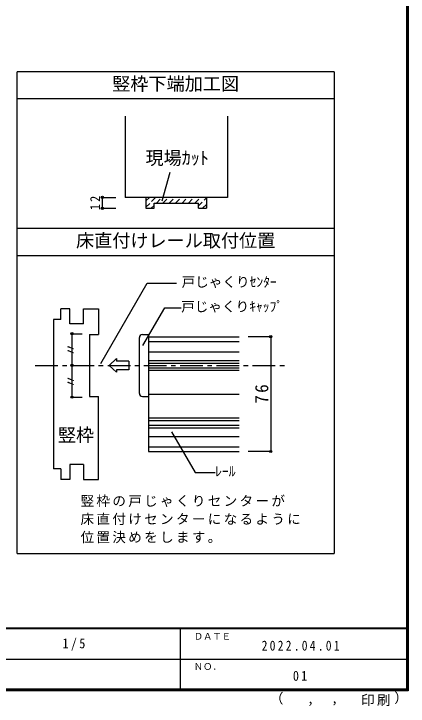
# Model space of a CAD drawing. Units: millimetres, scale not verified, with parts at other scales. Extents: x -973 to 977, y -718 to 696.
# Drawn here: x 541 to 977, y -718 to 46 of the extents above; entities that cross this region are included whole.
import ezdxf
from ezdxf.enums import TextEntityAlignment as Align

# ---------------------------------------------------------------- set-up
doc = ezdxf.new("R2010")
doc.units = ezdxf.units.MM
doc.header["$LTSCALE"] = 5
doc.header["$PDMODE"] = 32
doc.header["$PDSIZE"] = 2.5
doc.linetypes.add('CHAIN1', pattern=[8, 5, -1, 1, -1])
doc.linetypes.add('DASHED1', pattern=[1.8, 1.2, -0.6])
for name, color, linetype in [('0-4_枠', 3, 'Continuous'), ('0-A_文字', 3, 'Continuous'), ('0-B_寸法', 7, 'Continuous'), ('0-C_ﾊｯﾁ', 4, 'Continuous'), ('2-1_通り芯', 4, 'CHAIN1'), ('2-4_枠', 3, 'Continuous'), ('2-7_金物', 4, 'Continuous'), ('2-A_寸法', 7, 'Continuous'), ('2-B_ﾊｯﾁ', 4, 'Continuous'), ('F-1_通り芯', 6, 'Continuous'), ('F-A_寸法', 7, 'Continuous')]:
    doc.layers.add(name, color=color, linetype=linetype)
doc.styles.add('ＭＳ ゴシック', font='')
doc.styles.get('ＭＳ ゴシック').set_extended_font_data('MS Gothic')

msp = doc.modelspace()

# ---------------------------------------------------------------- linework, layer by layer
at = {"layer": '0-4_枠'}
for p, q in [((664.086, -66.694), (664.086, -156.191)), ((754.086, -156.191), (754.086, -168.191)), ((696.086, -168.191), (696.086, -162.491)), ((696.086, -162.491), (745.086, -162.491)), ((745.086, -168.191), (745.086, -162.491)), ((745.086, -168.191), (754.086, -168.191))]:
    msp.add_line(p, q, dxfattribs=at)
for points in [[(777.086, -66.694), (777.086, -156.191), (664.086, -156.191)], [(687.086, -156.191), (687.086, -168.191), (696.086, -168.191)]]:
    msp.add_lwpolyline(points, dxfattribs=at)
at = {"layer": '0-A_文字'}
for p, q in [((894.986, -17.5), (544.986, -17.5)), ((544.986, -549.192), (544.986, -17.5)), ((894.986, -17.5), (894.986, -549.192)), ((894.986, -47.5), (544.986, -47.5)), ((894.986, -190.604), (544.986, -190.604)), ((894.986, -220.604), (544.986, -220.604)), ((544.986, -549.192), (894.986, -549.192))]:
    msp.add_line(p, q, dxfattribs=at)
at = {"layer": '0-A_文字', "color": 7}
msp.add_line((705.269, -160.183), (713.778, -128.427), dxfattribs=at)
at = {"layer": '0-B_寸法', "color": 4}
for p, q in [((639.086, -168.191), (639.086, -156.191)), ((639.086, -156.191), (654.086, -156.191)), ((639.086, -168.191), (654.086, -168.191))]:
    msp.add_line(p, q, dxfattribs=at)
at = {"layer": '0-B_寸法'}
for p in [(639.086, -156.191), (639.086, -168.191)]:
    msp.add_point(p, dxfattribs=at)
at = {"layer": '0-C_ﾊｯﾁ', "linetype": 'DASHED1'}
for p, q in [((687.086, -167.107), (698.002, -156.191)), ((687.086, -160.036), (690.931, -156.191)), ((698.773, -162.491), (705.073, -156.191)), ((705.844, -162.491), (712.144, -156.191)), ((712.915, -162.491), (719.215, -156.191)), ((719.986, -162.491), (726.286, -156.191)), ((727.057, -162.491), (733.357, -156.191)), ((734.128, -162.491), (740.428, -156.191)), ((741.199, -162.491), (747.499, -156.191)), ((745.086, -165.676), (754.086, -156.676)), ((693.073, -168.191), (696.086, -165.178)), ((749.642, -168.191), (754.086, -163.747))]:
    msp.add_line(p, q, dxfattribs=at)
at = {"layer": '2-1_通り芯'}
msp.add_line((564.986, -341.718), (844.986, -341.718), dxfattribs=at)
at = {"layer": '2-4_枠'}
for p, q in [((593.32, -290.885), (593.32, -279.218)), ((603.32, -279.218), (593.32, -279.218)), ((603.32, -295.885), (603.32, -279.218)), ((618.32, -295.885), (618.32, -279.218)), ((618.32, -279.218), (634.986, -279.218)), ((634.986, -279.218), (634.986, -307.552)), ((593.32, -290.885), (584.986, -290.885)), ((584.986, -290.885), (584.986, -455.885)), ((618.32, -295.885), (603.32, -295.885)), ((624.986, -307.552), (634.986, -307.552)), ((624.986, -307.552), (624.986, -375.885)), ((624.986, -375.885), (634.986, -375.885)), ((634.986, -467.552), (634.986, -375.885)), ((603.32, -450.885), (603.32, -467.552)), ((618.32, -450.885), (603.32, -450.885)), ((618.32, -450.885), (618.32, -467.552)), ((593.32, -455.885), (584.986, -455.885)), ((593.32, -455.885), (593.32, -467.552)), ((603.32, -467.552), (593.32, -467.552)), ((618.32, -467.552), (634.986, -467.552))]:
    msp.add_line(p, q, dxfattribs=at)
at = {"layer": '2-7_金物'}
for p, q in [((679.986, -372.552), (679.986, -310.885)), ((689.986, -315.27), (789.986, -315.27)), ((689.986, -326.718), (789.986, -326.718)), ((646.572, -341.718), (654.855, -334.126)), ((654.855, -334.126), (654.855, -336.887)), ((646.572, -341.718), (654.855, -349.31)), ((668.429, -336.887), (654.855, -336.887)), ((668.429, -336.887), (668.429, -346.55)), ((689.986, -336.337), (789.986, -336.337)), ((654.855, -346.55), (654.855, -349.31)), ((668.429, -346.55), (654.855, -346.55)), ((689.986, -347.099), (789.986, -347.099)), ((683.32, -375.885), (689.986, -375.885)), ((689.986, -399.67), (789.986, -399.67)), ((689.986, -410.433), (789.986, -410.433)), ((689.986, -420.052), (789.986, -420.052)), ((689.986, -431.499), (789.986, -431.499))]:
    msp.add_line(p, q, dxfattribs=at)
at = {"layer": '2-7_金物', "color": 7}
for p, q in [((689.986, -310.052), (689.986, -436.718)), ((689.986, -310.052), (789.986, -310.052)), ((689.986, -339.052), (789.986, -339.052)), ((689.986, -344.385), (789.986, -344.385)), ((689.986, -373.385), (789.986, -373.385)), ((689.986, -402.385), (789.986, -402.385)), ((689.986, -407.718), (789.986, -407.718)), ((689.986, -436.718), (789.986, -436.718))]:
    msp.add_line(p, q, dxfattribs=at)
at = {"layer": '2-7_金物'}
msp.add_lwpolyline([(683.32, -307.552), (689.986, -307.552), (689.986, -375.885)], dxfattribs=at)
for centre, start, end in [((683.32, -310.885), 90, 180), ((683.32, -372.552), 180, 270)]:
    msp.add_arc(centre, 3.333, start, end, dxfattribs=at)
at = {"layer": '2-A_寸法'}
for p, q in [((637.287, -339.583), (688.536, -250.818)), ((688.536, -250.818), (720.882, -250.818)), ((683.904, -319.695), (707.99, -277.978)), ((707.99, -277.978), (726.122, -277.978))]:
    msp.add_line(p, q, dxfattribs=at)
msp.add_lwpolyline([(715.481, -414.944), (741.389, -459.817), (763.623, -459.817)], dxfattribs=at)
msp.add_point((605.543, -341.718), dxfattribs=at)
at = {"layer": '2-B_ﾊｯﾁ'}
for p, q in [((605.543, -306.718), (616.932, -306.718)), ((605.543, -306.718), (605.543, -376.718)), ((824.986, -310.052), (799.986, -310.052)), ((824.986, -310.052), (824.986, -436.718)), ((605.543, -376.718), (616.932, -376.718)), ((824.986, -436.718), (799.986, -436.718))]:
    msp.add_line(p, q, dxfattribs=at)
at = {"layer": '2-B_ﾊｯﾁ', "color": 7}
for p in [(605.543, -306.718), (824.986, -310.052), (605.543, -376.718), (824.986, -436.718)]:
    msp.add_point(p, dxfattribs=at)
at = {"layer": 'F-1_通り芯'}
for p, q in [((974.986, 695.833), (974.986, -700.833)), ((975.82, 695.833), (975.82, -700.833)), ((976.653, 695.833), (976.653, -700.833)), ((976.653, -631.667), (-973.347, -631.667)), ((976.653, -632.5), (-973.347, -632.5)), ((724.986, -632.5), (724.986, -699.167)), ((1.653, -665.833), (974.986, -665.834)), ((976.653, -699.167), (-973.347, -699.167)), ((976.653, -700), (-973.347, -700)), ((976.653, -700.833), (-973.347, -700.833))]:
    msp.add_line(p, q, dxfattribs=at)

# ---------------------------------------------------------------- texts
at = {"layer": '0-A_文字', "color": 7, "style": 'ＭＳ ゴシック'}
for s, p in [('竪枠下端加工図', (649.986, -42.5)), ('現場ｶｯﾄ', (686.689, -124.383)), ('床直付けレール取付位置', (609.986, -215.604))]:
    msp.add_text(s, height=14.66, dxfattribs=at).set_placement(p, align=Align.BOTTOM_LEFT)
at = {"layer": '0-B_寸法', "insert": (636.586, -170.316), "char_height": 11, "attachment_point": 7, "rotation": 90, "style": 'ＭＳ ゴシック'}
msp.add_mtext('\\T1.36;\\W0.9;12', dxfattribs=at)
at = {"layer": '2-A_寸法', "style": 'ＭＳ ゴシック'}
for s, height, p in [('戸じゃくりｾﾝﾀｰ', 11, (726.583, -258.318)), ('戸じゃくりｷｬｯﾌﾟ', 11, (726.122, -285.478)), ('竪枠', 14.66, (589.986, -430.199)), ('ﾚｰﾙ', 11, (763.623, -467.317))]:
    msp.add_text(s, height=height, dxfattribs=at).set_placement(p, align=Align.BOTTOM_LEFT)
for p in [(613.043, -331.718), (613.043, -366.718)]:
    msp.add_text('〃', height=11, rotation=90, dxfattribs=at).set_placement(p, align=Align.BOTTOM_LEFT)
at = {"layer": '2-A_寸法', "char_height": 11, "attachment_point": 7, "style": 'ＭＳ ゴシック'}
for s, insert in [('\\T1.17;竪枠の戸じゃくりセンターが', (614.986, -498)), ('\\T1.17;床直付けセンターになるように', (614.986, -518)), ('\\T1.17;位置決めをします。', (614.986, -538))]:
    msp.add_mtext(s, dxfattribs=dict(at, insert=insert))
at = {"layer": '2-B_ﾊｯﾁ', "color": 7, "insert": (822.486, -384.01), "char_height": 14.66, "attachment_point": 7, "rotation": 90, "style": 'ＭＳ ゴシック'}
msp.add_mtext('\\T1.27;\\W0.95;76', dxfattribs=at)
at = {"layer": 'F-A_寸法', "style": 'ＭＳ ゴシック'}
for s, height, p in [('ＤＡＴＥ', 7.331, (739.986, -646.667)), ('ＮＯ．', 7.331, (739.986, -680.001)), ('（', 11, (823.992, -718.052)), ('）', 11, (961.387, -717.355)), (',', 11, (865.199, -718.052)), (',', 11, (891.686, -717.588))]:
    msp.add_text(s, height=height, dxfattribs=at).set_placement(p, align=Align.BOTTOM_LEFT)
at = {"layer": 'F-A_寸法', "char_height": 11, "attachment_point": 7, "style": 'ＭＳ ゴシック'}
for s, insert in [('\\T1.38;\\W0.9;1/5', (594.986, -656.667)), ('\\T1.39;\\W0.85;2022.04.01', (814.986, -656.667)), ('\\T1.36;\\W0.9;01', (849.361, -690.001)), ('\\T1.17;印刷', (924.678, -717.82))]:
    msp.add_mtext(s, dxfattribs=dict(at, insert=insert))

doc.saveas('drawing.dxf')
